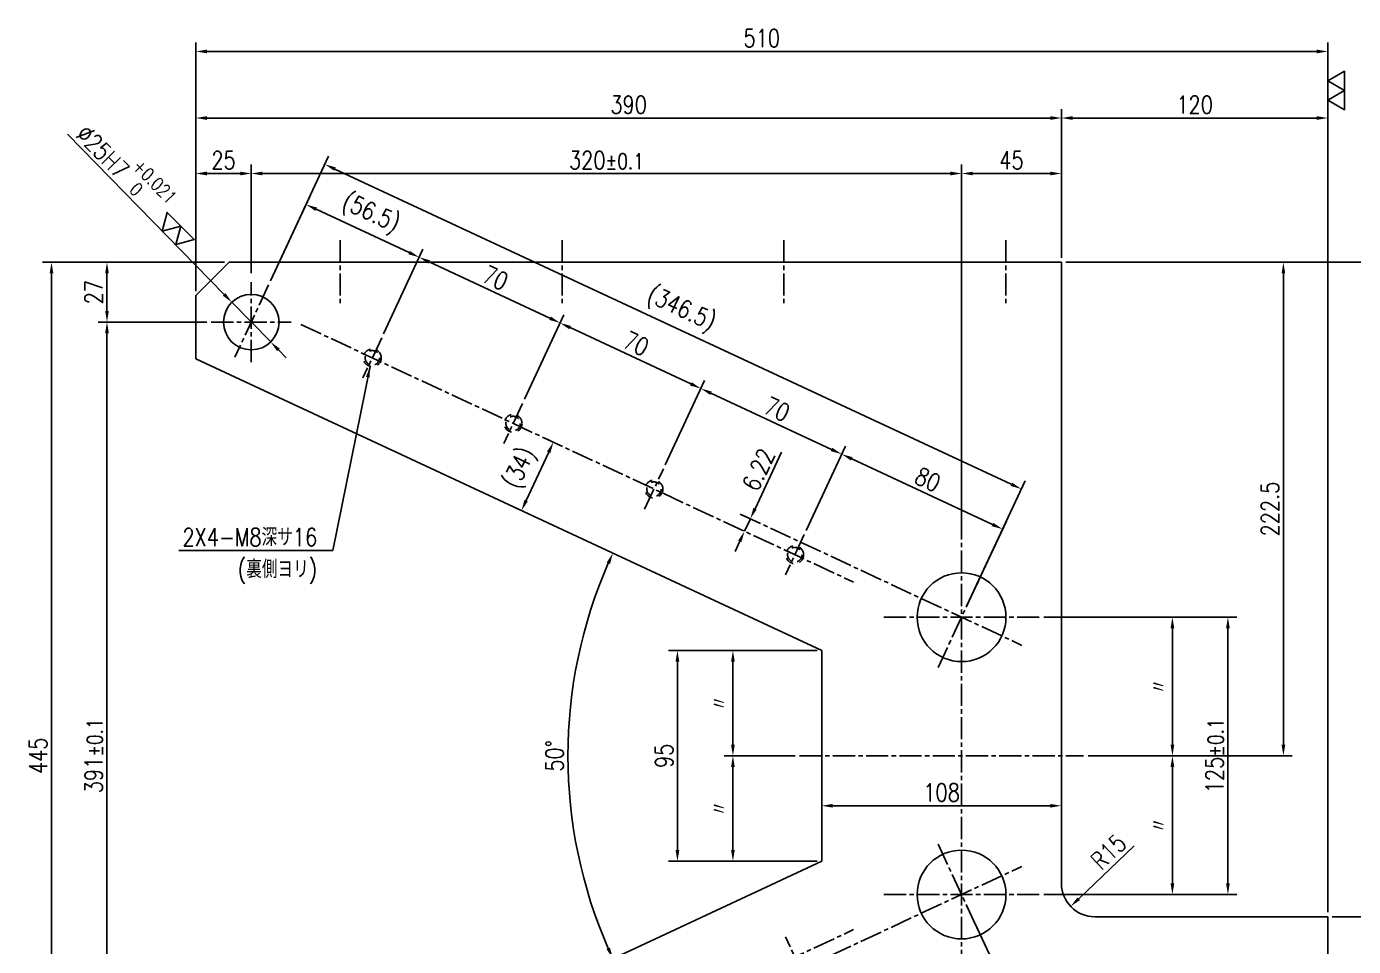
# Model space of a CAD drawing. Extents: x 0 to 1682, y 0 to 2376.
# Drawn here: x 618 to 1216, y 506 to 921 of the extents above; entities that cross this region are included whole.
import ezdxf

# ---------------------------------------------------------------- set-up
doc = ezdxf.new("R2010")
doc.units = 0
doc.header["$LTSCALE"] = 2
doc.header["$MEASUREMENT"] = 0
doc.linetypes.add('GEN7A', pattern=[7.5, 5, -0.75, 1, -0.75])
doc.linetypes.add('HIDDEN2', pattern=[3.5, 2, -1.5])
doc.layers.get('DEFPOINTS').update_dxf_attribs({"linetype": 'CONTINUOUS'})
for name, color, linetype in [('2', 5, 'CONTINUOUS'), ('5', 3, 'CONTINUOUS'), ('6', 52, 'CONTINUOUS'), ('7A', 4, 'GEN7A'), ('8', 1, 'CONTINUOUS'), ('9', 3, 'HIDDEN2')]:
    doc.layers.add(name, color=color, linetype=linetype)
doc.styles.get("Standard").update_dxf_attribs({"font": 'romans.shx', "width": 0.8, "bigfont": 'extfont.shx'})
doc.dimstyles.new('GEN-ISO', dxfattribs={"dimscale": 2, "dimtxt": 4, "dimasz": 2.5, "dimexe": 2, "dimexo": 1, "dimgap": 1, "dimtad": 1, "dimdec": 3, "dimrnd": 0.001, "dimdsep": 46, "dimtxsty": 'Standard', "dimcen": 0, "dimclrt": 52, "dimadec": 0, "dimazin": 0, "dimtp": 0.1, "dimtm": 0.1, "dimtfac": 0.6, "dimtdec": 3, "dimtmove": 0, "dimatfit": 3, "dimfxl": 1, "dimarcsym": 0})
doc.dimstyles.new('GEN-ISO$2', dxfattribs={"dimscale": 2, "dimtxt": 4, "dimasz": 2.5, "dimexe": 2, "dimexo": 1, "dimgap": 1, "dimtad": 1, "dimdec": 3, "dimrnd": 0.001, "dimdsep": 46, "dimtxsty": 'Standard', "dimcen": 0, "dimclrt": 52, "dimadec": 3, "dimazin": 0, "dimtp": 0.1, "dimtm": 0.1, "dimtfac": 0.6, "dimtdec": 3, "dimtofl": 0, "dimtmove": 0, "dimatfit": 3, "dimfxl": 1, "dimarcsym": 0})
doc.dimstyles.new('GEN-ISO$3', dxfattribs={"dimscale": 2, "dimtxt": 4, "dimasz": 2.5, "dimexe": 2, "dimexo": 1, "dimgap": 1, "dimtad": 1, "dimdec": 3, "dimrnd": 0.001, "dimdsep": 46, "dimtxsty": 'Standard', "dimcen": 0, "dimclrt": 52, "dimadec": 0, "dimazin": 0, "dimtp": 0.1, "dimtm": 0.1, "dimtfac": 0.6, "dimtdec": 3, "dimtmove": 0, "dimatfit": 0, "dimfxl": 1, "dimarcsym": 0})
doc.dimstyles.new('GEN-ISO$4', dxfattribs={"dimscale": 2, "dimtxt": 4, "dimasz": 2.5, "dimexe": 2, "dimexo": 1, "dimgap": 1, "dimtad": 1, "dimdec": 3, "dimrnd": 0.001, "dimdsep": 46, "dimtxsty": 'Standard', "dimcen": 0, "dimclrt": 52, "dimadec": 0, "dimazin": 0, "dimtp": 0.1, "dimtm": 0.1, "dimtfac": 0.6, "dimtdec": 3, "dimtmove": 0, "dimatfit": 3, "dimfxl": 1, "dimarcsym": 0})

# ---------------------------------------------------------------- blocks, each defined once
blk = doc.blocks.new('*D3')
at = {"layer": '5', "color": 0, "lineweight": -2, "transparency": 16777216}
for p, q in [((707.37, 814.57), (625.37, 814.57)), ((629.37, 809.57), (629.37, 374.57)), ((707.37, 369.57), (625.37, 369.57))]:
    blk.add_line(p, q, dxfattribs=at)
at = {"layer": '5', "color": 0, "transparency": 16777216}
for points in [[(628.54, 809.57), (630.2, 809.57), (629.37, 814.57)], [(628.54, 374.57), (630.2, 374.57), (629.37, 369.57)]]:
    blk.add_solid(points, dxfattribs=at)
at = {"layer": 'DEFPOINTS', "color": 0, "transparency": 16777216}
for p in [(709.37, 814.57), (629.37, 369.57), (709.37, 369.57)]:
    blk.add_point(p, dxfattribs=at)
at = {"layer": '5', "color": 52, "transparency": 16777216, "insert": (623.37, 592.07), "char_height": 8, "attachment_point": 5, "rotation": 90}
blk.add_mtext('445', dxfattribs=at)
blk = doc.blocks.new('*D4')
at = {"layer": '5', "color": 0, "lineweight": -2, "transparency": 16777216}
for p, q in [((1076.37, 654.57), (1163.37, 654.57)), ((1159.37, 534.57), (1159.37, 649.57)), ((1076.37, 529.57), (1163.37, 529.57))]:
    blk.add_line(p, q, dxfattribs=at)
at = {"layer": '5', "color": 0, "transparency": 16777216}
for points in [[(1158.54, 649.57), (1160.2, 649.57), (1159.37, 654.57)], [(1158.54, 534.57), (1160.2, 534.57), (1159.37, 529.57)]]:
    blk.add_solid(points, dxfattribs=at)
at = {"layer": 'DEFPOINTS', "color": 0, "transparency": 16777216}
for p in [(1074.37, 654.57), (1159.37, 654.57), (1074.37, 529.57)]:
    blk.add_point(p, dxfattribs=at)
at = {"layer": '5', "color": 52, "transparency": 16777216, "insert": (1153.37, 592.07), "char_height": 8, "attachment_point": 5, "rotation": 90}
blk.add_mtext('125\\H7%%P0.1', dxfattribs=at)
blk = doc.blocks.new('*D5')
at = {"layer": '5', "color": 0, "lineweight": -2, "transparency": 16777216}
for p, q in [((1086.37, 814.57), (1298.37, 814.57)), ((1294.37, 324.57), (1294.37, 809.57)), ((1206.37, 319.57), (1298.37, 319.57))]:
    blk.add_line(p, q, dxfattribs=at)
at = {"layer": '5', "color": 0, "transparency": 16777216}
for points in [[(1293.54, 809.57), (1295.2, 809.57), (1294.37, 814.57)], [(1293.54, 324.57), (1295.2, 324.57), (1294.37, 319.57)]]:
    blk.add_solid(points, dxfattribs=at)
at = {"layer": 'DEFPOINTS', "color": 0, "transparency": 16777216}
for p in [(1084.37, 814.57), (1294.37, 814.57), (1204.37, 319.57)]:
    blk.add_point(p, dxfattribs=at)
at = {"layer": '5', "color": 52, "transparency": 16777216, "insert": (1288.37, 567.07), "char_height": 8, "attachment_point": 5, "rotation": 90}
blk.add_mtext('495', dxfattribs=at)
blk = doc.blocks.new('*D6')
at = {"layer": '5', "color": 0, "lineweight": -2, "transparency": 16777216}
for p, q in [((699.37, 787.57), (650.37, 787.57)), ((654.37, 401.57), (654.37, 782.57)), ((699.37, 396.57), (650.37, 396.57))]:
    blk.add_line(p, q, dxfattribs=at)
at = {"layer": '5', "color": 0, "transparency": 16777216}
for points in [[(653.54, 782.57), (655.2, 782.57), (654.37, 787.57)], [(653.54, 401.57), (655.2, 401.57), (654.37, 396.57)]]:
    blk.add_solid(points, dxfattribs=at)
at = {"layer": 'DEFPOINTS', "color": 0, "transparency": 16777216}
for p in [(654.37, 787.57), (701.37, 787.57), (701.37, 396.57)]:
    blk.add_point(p, dxfattribs=at)
at = {"layer": '5', "color": 52, "transparency": 16777216, "insert": (648.37, 592.07), "char_height": 8, "attachment_point": 5, "rotation": 90}
blk.add_mtext('391\\H7%%P0.1', dxfattribs=at)
blk = doc.blocks.new('*D9')
at = {"layer": '5', "color": 0, "lineweight": -2, "transparency": 16777216}
for p, q in [((694.37, 806.57), (694.37, 913.57)), ((1199.37, 909.57), (699.37, 909.57)), ((1204.37, 521.57), (1204.37, 913.57))]:
    blk.add_line(p, q, dxfattribs=at)
at = {"layer": '5', "color": 0, "transparency": 16777216}
for points in [[(699.37, 910.4), (699.37, 908.73), (694.37, 909.57)], [(1199.37, 910.4), (1199.37, 908.73), (1204.37, 909.57)]]:
    blk.add_solid(points, dxfattribs=at)
at = {"layer": 'DEFPOINTS', "color": 0, "transparency": 16777216}
for p in [(694.37, 909.57), (694.37, 804.57), (1204.37, 519.57)]:
    blk.add_point(p, dxfattribs=at)
at = {"layer": '5', "color": 52, "transparency": 16777216, "insert": (949.37, 915.57), "char_height": 8, "attachment_point": 5}
blk.add_mtext('510', dxfattribs=at)
blk = doc.blocks.new('*D10')
at = {"layer": '5', "color": 0, "lineweight": -2, "transparency": 16777216}
for p, q in [((694.37, 801.57), (694.37, 858.57)), ((719.37, 809.57), (719.37, 858.57)), ((714.37, 854.57), (699.37, 854.57))]:
    blk.add_line(p, q, dxfattribs=at)
at = {"layer": '5', "color": 0, "transparency": 16777216}
for points in [[(699.37, 855.4), (699.37, 853.73), (694.37, 854.57)], [(714.37, 855.4), (714.37, 853.73), (719.37, 854.57)]]:
    blk.add_solid(points, dxfattribs=at)
at = {"layer": 'DEFPOINTS', "color": 0, "transparency": 16777216}
for p in [(694.37, 854.57), (719.37, 807.57), (694.37, 799.57)]:
    blk.add_point(p, dxfattribs=at)
at = {"layer": '5', "color": 52, "transparency": 16777216, "insert": (706.87, 860.57), "char_height": 8, "attachment_point": 5}
blk.add_mtext('25', dxfattribs=at)
blk = doc.blocks.new('*D11')
at = {"layer": '5', "color": 0, "lineweight": -2, "transparency": 16777216}
for p, q in [((719.37, 809.57), (719.37, 858.57)), ((1039.37, 691.57), (1039.37, 858.57)), ((724.37, 854.57), (1034.37, 854.57))]:
    blk.add_line(p, q, dxfattribs=at)
at = {"layer": '5', "color": 0, "transparency": 16777216}
for points in [[(724.37, 855.4), (724.37, 853.73), (719.37, 854.57)], [(1034.37, 855.4), (1034.37, 853.73), (1039.37, 854.57)]]:
    blk.add_solid(points, dxfattribs=at)
at = {"layer": 'DEFPOINTS', "color": 0, "transparency": 16777216}
for p in [(1039.37, 854.57), (719.37, 807.57), (1039.37, 689.57)]:
    blk.add_point(p, dxfattribs=at)
at = {"layer": '5', "color": 52, "transparency": 16777216, "insert": (879.37, 860.57), "char_height": 8, "attachment_point": 5}
blk.add_mtext('320\\H7%%P0.1', dxfattribs=at)
blk = doc.blocks.new('*D12')
at = {"layer": '5', "color": 0, "lineweight": -2, "transparency": 16777216}
for p, q in [((1041.81, 524.33), (1063.79, 477.2)), ((969.31, 490.52), (991.28, 443.39)), ((1057.57, 478.71), (994.13, 449.13))]:
    blk.add_line(p, q, dxfattribs=at)
at = {"layer": '5', "color": 0, "transparency": 16777216}
for points in [[(1057.21, 479.47), (1057.92, 477.96), (1062.1, 480.82)], [(993.77, 449.88), (994.48, 448.37), (989.59, 447.01)]]:
    blk.add_solid(points, dxfattribs=at)
at = {"layer": 'DEFPOINTS', "color": 0, "transparency": 16777216}
for p in [(1040.97, 526.14), (968.46, 492.33), (989.59, 447.01)]:
    blk.add_point(p, dxfattribs=at)
at = {"layer": '5', "color": 52, "transparency": 16777216, "insert": (1023.31, 469.36), "char_height": 8, "attachment_point": 5, "rotation": 25}
blk.add_mtext('80', dxfattribs=at)
blk = doc.blocks.new('*D22')
at = {"layer": '5', "color": 0, "lineweight": -2, "transparency": 16777216}
for p, q in [((728.02, 806.13), (754.23, 862.32)), ((1061.79, 714.48), (757.07, 856.58)), ((1041.81, 659.8), (1068.02, 716))]:
    blk.add_line(p, q, dxfattribs=at)
at = {"layer": '5', "color": 0, "transparency": 16777216}
for points in [[(757.42, 857.33), (756.72, 855.82), (752.54, 858.69)], [(1062.15, 715.24), (1061.44, 713.73), (1066.32, 712.37)]]:
    blk.add_solid(points, dxfattribs=at)
at = {"layer": 'DEFPOINTS', "color": 0, "transparency": 16777216}
for p in [(752.54, 858.69), (727.18, 804.31), (1040.97, 657.99)]:
    blk.add_point(p, dxfattribs=at)
at = {"layer": '5', "color": 52, "transparency": 16777216, "insert": (912.85, 792.87), "char_height": 8, "attachment_point": 5, "rotation": 335}
blk.add_mtext('(346.5)', dxfattribs=at)
blk = doc.blocks.new('*D17')
at = {"layer": '5', "color": 0, "lineweight": -2, "transparency": 16777216}
for p, q in [((969.31, 693.61), (987.06, 731.68)), ((1053.34, 696.36), (989.9, 725.94)), ((1041.81, 659.8), (1059.56, 697.87))]:
    blk.add_line(p, q, dxfattribs=at)
at = {"layer": '5', "color": 0, "transparency": 16777216}
for points in [[(990.25, 726.7), (989.55, 725.19), (985.37, 728.05)], [(1053.69, 697.11), (1052.99, 695.6), (1057.87, 694.24)]]:
    blk.add_solid(points, dxfattribs=at)
at = {"layer": 'DEFPOINTS', "color": 0, "transparency": 16777216}
for p in [(985.37, 728.05), (968.46, 691.8), (1040.97, 657.99)]:
    blk.add_point(p, dxfattribs=at)
at = {"layer": '5', "color": 52, "transparency": 16777216, "insert": (1024.16, 716.59), "char_height": 8, "attachment_point": 5, "rotation": 335}
blk.add_mtext('80', dxfattribs=at)
blk = doc.blocks.new('*D18')
at = {"layer": '5', "color": 0, "lineweight": -2, "transparency": 16777216}
for p, q in [((905.87, 723.2), (923.62, 761.26)), ((980.84, 730.17), (926.46, 755.52)), ((969.31, 693.61), (987.06, 731.68))]:
    blk.add_line(p, q, dxfattribs=at)
at = {"layer": '5', "color": 0, "transparency": 16777216}
for points in [[(926.81, 756.28), (926.11, 754.77), (921.93, 757.64)], [(981.19, 730.92), (980.48, 729.41), (985.37, 728.05)]]:
    blk.add_solid(points, dxfattribs=at)
at = {"layer": 'DEFPOINTS', "color": 0, "transparency": 16777216}
for p in [(921.93, 757.64), (905.02, 721.39), (968.46, 691.8)]:
    blk.add_point(p, dxfattribs=at)
at = {"layer": '5', "color": 52, "transparency": 16777216, "insert": (956.18, 748.28), "char_height": 8, "attachment_point": 5, "rotation": 335}
blk.add_mtext('70', dxfattribs=at)
blk = doc.blocks.new('*D20')
at = {"layer": '5', "color": 0, "lineweight": -2, "transparency": 16777216}
for p, q in [((778.98, 782.36), (796.73, 820.43)), ((853.95, 789.33), (799.57, 814.69)), ((842.43, 752.78), (860.18, 790.85))]:
    blk.add_line(p, q, dxfattribs=at)
at = {"layer": '5', "color": 0, "transparency": 16777216}
for points in [[(799.93, 815.45), (799.22, 813.94), (795.04, 816.8)], [(854.31, 790.09), (853.6, 788.58), (858.48, 787.22)]]:
    blk.add_solid(points, dxfattribs=at)
at = {"layer": 'DEFPOINTS', "color": 0, "transparency": 16777216}
for p in [(795.04, 816.8), (778.14, 780.55), (841.58, 750.97)]:
    blk.add_point(p, dxfattribs=at)
at = {"layer": '5', "color": 52, "transparency": 16777216, "insert": (829.3, 807.45), "char_height": 8, "attachment_point": 5, "rotation": 335}
blk.add_mtext('70', dxfattribs=at)
blk = doc.blocks.new('*D19')
at = {"layer": '5', "color": 0, "lineweight": -2, "transparency": 16777216}
for p, q in [((842.43, 752.78), (860.18, 790.85)), ((917.39, 759.75), (863.02, 785.11)), ((905.87, 723.2), (923.62, 761.26))]:
    blk.add_line(p, q, dxfattribs=at)
at = {"layer": '5', "color": 0, "transparency": 16777216}
for points in [[(863.37, 785.86), (862.66, 784.35), (858.48, 787.22)], [(917.75, 760.51), (917.04, 759), (921.93, 757.64)]]:
    blk.add_solid(points, dxfattribs=at)
at = {"layer": 'DEFPOINTS', "color": 0, "transparency": 16777216}
for p in [(858.48, 787.22), (841.58, 750.97), (905.02, 721.39)]:
    blk.add_point(p, dxfattribs=at)
at = {"layer": '5', "color": 52, "transparency": 16777216, "insert": (892.74, 777.87), "char_height": 8, "attachment_point": 5, "rotation": 335}
blk.add_mtext('70', dxfattribs=at)
blk = doc.blocks.new('*D21')
at = {"layer": '5', "color": 0, "lineweight": -2, "transparency": 16777216}
for p, q in [((728.02, 806.13), (745.77, 844.19)), ((790.51, 818.92), (748.62, 838.45)), ((778.98, 782.36), (796.73, 820.43))]:
    blk.add_line(p, q, dxfattribs=at)
at = {"layer": '5', "color": 0, "transparency": 16777216}
for points in [[(748.97, 839.21), (748.26, 837.7), (744.08, 840.57)], [(790.86, 819.67), (790.16, 818.16), (795.04, 816.8)]]:
    blk.add_solid(points, dxfattribs=at)
at = {"layer": 'DEFPOINTS', "color": 0, "transparency": 16777216}
for p in [(744.08, 840.57), (727.18, 804.31), (778.14, 780.55)]:
    blk.add_point(p, dxfattribs=at)
at = {"layer": '5', "color": 52, "transparency": 16777216, "insert": (772.98, 836.02), "char_height": 8, "attachment_point": 5, "rotation": 335}
blk.add_mtext('(56.5)', dxfattribs=at)
blk = doc.blocks.new('*D23')
at = {"layer": '5', "color": 0, "lineweight": -2, "transparency": 16777216}
for p, q in [((853.67, 734.3), (851.85, 735.14)), ((853.37, 728.92), (843.22, 707.17)), ((839.3, 703.48), (837.49, 704.33))]:
    blk.add_line(p, q, dxfattribs=at)
at = {"layer": '5', "color": 0, "transparency": 16777216}
for points in [[(852.61, 729.27), (854.12, 728.57), (855.48, 733.45)], [(842.47, 707.52), (843.98, 706.82), (841.11, 702.64)]]:
    blk.add_solid(points, dxfattribs=at)
at = {"layer": 'DEFPOINTS', "color": 0, "transparency": 16777216}
for p in [(855.48, 733.45), (841.11, 702.64), (841.11, 702.64)]:
    blk.add_point(p, dxfattribs=at)
at = {"layer": '5', "color": 52, "transparency": 16777216, "insert": (840.96, 721.47), "char_height": 8, "attachment_point": 5, "rotation": 65}
blk.add_mtext('(34)', dxfattribs=at)
blk = doc.blocks.new('*D24')
at = {"layer": '5', "color": 0, "lineweight": -2, "transparency": 16777216}
for p, q in [((1086.37, 814.57), (1273.37, 814.57)), ((1269.37, 524.57), (1269.37, 809.57)), ((1206.37, 519.57), (1273.37, 519.57))]:
    blk.add_line(p, q, dxfattribs=at)
at = {"layer": '5', "color": 0, "transparency": 16777216}
for points in [[(1268.54, 809.57), (1270.2, 809.57), (1269.37, 814.57)], [(1268.54, 524.57), (1270.2, 524.57), (1269.37, 519.57)]]:
    blk.add_solid(points, dxfattribs=at)
at = {"layer": 'DEFPOINTS', "color": 0, "transparency": 16777216}
for p in [(1084.37, 814.57), (1269.37, 814.57), (1204.37, 519.57)]:
    blk.add_point(p, dxfattribs=at)
at = {"layer": '5', "color": 52, "transparency": 16777216, "insert": (1263.37, 667.07), "char_height": 8, "attachment_point": 5, "rotation": 90}
blk.add_mtext('295', dxfattribs=at)
blk = doc.blocks.new('*D25')
at = {"layer": '5', "color": 0, "lineweight": -2, "transparency": 16777216}
for p, q in [((1206.37, 519.57), (1273.37, 519.57)), ((1269.37, 324.57), (1269.37, 514.57)), ((1206.37, 319.57), (1273.37, 319.57))]:
    blk.add_line(p, q, dxfattribs=at)
at = {"layer": '5', "color": 0, "transparency": 16777216}
for points in [[(1268.54, 514.57), (1270.2, 514.57), (1269.37, 519.57)], [(1268.54, 324.57), (1270.2, 324.57), (1269.37, 319.57)]]:
    blk.add_solid(points, dxfattribs=at)
at = {"layer": 'DEFPOINTS', "color": 0, "transparency": 16777216}
for p in [(1204.37, 519.57), (1269.37, 519.57), (1204.37, 319.57)]:
    blk.add_point(p, dxfattribs=at)
at = {"layer": '5', "color": 52, "transparency": 16777216, "insert": (1263.37, 419.57), "char_height": 8, "attachment_point": 5, "rotation": 90}
blk.add_mtext('200', dxfattribs=at)
blk = doc.blocks.new('*D30')
at = {"layer": '5', "color": 0, "lineweight": -2, "transparency": 16777216}
for p, q in [((694.37, 801.57), (694.37, 883.57)), ((699.37, 879.57), (1079.37, 879.57)), ((1084.37, 816.57), (1084.37, 883.57))]:
    blk.add_line(p, q, dxfattribs=at)
at = {"layer": '5', "color": 0, "transparency": 16777216}
for points in [[(699.37, 880.4), (699.37, 878.73), (694.37, 879.57)], [(1079.37, 880.4), (1079.37, 878.73), (1084.37, 879.57)]]:
    blk.add_solid(points, dxfattribs=at)
at = {"layer": 'DEFPOINTS', "color": 0, "transparency": 16777216}
for p in [(1084.37, 879.57), (1084.37, 814.57), (694.37, 799.57)]:
    blk.add_point(p, dxfattribs=at)
at = {"layer": '5', "color": 52, "transparency": 16777216, "insert": (889.37, 885.57), "char_height": 8, "attachment_point": 5}
blk.add_mtext('390', dxfattribs=at)
blk = doc.blocks.new('*D31')
at = {"layer": '5', "color": 0, "lineweight": -2, "transparency": 16777216}
for p, q in [((1039.37, 691.57), (1039.37, 858.57)), ((1084.37, 816.57), (1084.37, 858.57)), ((1044.37, 854.57), (1079.37, 854.57))]:
    blk.add_line(p, q, dxfattribs=at)
at = {"layer": '5', "color": 0, "transparency": 16777216}
for points in [[(1044.37, 855.4), (1044.37, 853.73), (1039.37, 854.57)], [(1079.37, 855.4), (1079.37, 853.73), (1084.37, 854.57)]]:
    blk.add_solid(points, dxfattribs=at)
at = {"layer": 'DEFPOINTS', "color": 0, "transparency": 16777216}
for p in [(1084.37, 854.57), (1084.37, 814.57), (1039.37, 689.57)]:
    blk.add_point(p, dxfattribs=at)
at = {"layer": '5', "color": 52, "transparency": 16777216, "insert": (1061.87, 860.57), "char_height": 8, "attachment_point": 5}
blk.add_mtext('45', dxfattribs=at)
blk = doc.blocks.new('*D32')
at = {"layer": '5', "color": 0, "lineweight": -2, "transparency": 16777216}
for p, q in [((1084.37, 816.57), (1084.37, 883.57)), ((1089.37, 879.57), (1199.37, 879.57)), ((1204.37, 521.57), (1204.37, 883.57))]:
    blk.add_line(p, q, dxfattribs=at)
at = {"layer": '5', "color": 0, "transparency": 16777216}
for points in [[(1089.37, 880.4), (1089.37, 878.73), (1084.37, 879.57)], [(1199.37, 880.4), (1199.37, 878.73), (1204.37, 879.57)]]:
    blk.add_solid(points, dxfattribs=at)
at = {"layer": 'DEFPOINTS', "color": 0, "transparency": 16777216}
for p in [(1204.37, 879.57), (1084.37, 814.57), (1204.37, 519.57)]:
    blk.add_point(p, dxfattribs=at)
at = {"layer": '5', "color": 52, "transparency": 16777216, "insert": (1144.37, 885.57), "char_height": 8, "attachment_point": 5}
blk.add_mtext('120', dxfattribs=at)
blk = doc.blocks.new('*D33')
at = {"layer": '5', "color": 0, "lineweight": -2, "transparency": 16777216}
for p, q in [((707.37, 814.57), (650.37, 814.57)), ((654.37, 792.57), (654.37, 809.57)), ((699.37, 787.57), (650.37, 787.57))]:
    blk.add_line(p, q, dxfattribs=at)
at = {"layer": '5', "color": 0, "transparency": 16777216}
for points in [[(653.54, 809.57), (655.2, 809.57), (654.37, 814.57)], [(653.54, 792.57), (655.2, 792.57), (654.37, 787.57)]]:
    blk.add_solid(points, dxfattribs=at)
at = {"layer": 'DEFPOINTS', "color": 0, "transparency": 16777216}
for p in [(654.37, 814.57), (709.37, 814.57), (701.37, 787.57)]:
    blk.add_point(p, dxfattribs=at)
at = {"layer": '5', "color": 52, "transparency": 16777216, "insert": (648.37, 801.07), "char_height": 8, "attachment_point": 5, "rotation": 90}
blk.add_mtext('27', dxfattribs=at)
blk = doc.blocks.new('*D35')
at = {"layer": '5', "color": 0, "lineweight": -2, "transparency": 16777216}
blk.add_line((1117.13, 551.54), (1092.14, 527.66), dxfattribs=at)
at = {"layer": '5', "color": 0, "transparency": 16777216}
blk.add_solid([(1091.56, 528.26), (1092.72, 527.06), (1088.52, 524.2)], dxfattribs=at)
at = {"layer": 'DEFPOINTS', "color": 0, "transparency": 16777216}
for p in [(1099.37, 534.57), (1088.52, 524.2)]:
    blk.add_point(p, dxfattribs=at)
at = {"layer": '5', "color": 52, "transparency": 16777216, "insert": (1105.59, 548.81), "char_height": 8, "attachment_point": 5, "rotation": 43.69473}
blk.add_mtext('R15', dxfattribs=at)
blk = doc.blocks.new('*D36')
at = {"layer": '5', "color": 0, "lineweight": -2, "transparency": 16777216}
for p, q in [((707.14, 800.08), (636.57, 872.26)), ((728.11, 778.63), (710.63, 796.5)), ((731.6, 775.05), (735.1, 771.48))]:
    blk.add_line(p, q, dxfattribs=at)
at = {"layer": '5', "color": 0, "transparency": 16777216}
for points in [[(707.73, 800.66), (706.54, 799.5), (710.63, 796.5)], [(732.2, 775.63), (731.01, 774.47), (728.11, 778.63)]]:
    blk.add_solid(points, dxfattribs=at)
at = {"layer": 'DEFPOINTS', "color": 0, "transparency": 16777216}
for p in [(710.63, 796.5), (728.11, 778.63)]:
    blk.add_point(p, dxfattribs=at)
at = {"layer": '5', "color": 52, "transparency": 16777216, "insert": (663.07, 858.03), "char_height": 8, "attachment_point": 5, "rotation": 314.35089}
blk.add_mtext('∅25H7\\H6;\\S+0.021^   0;', dxfattribs=at)
blk = doc.blocks.new('*D38')
at = {"layer": '5', "color": 0, "lineweight": -2, "transparency": 16777216}
for p, q in [((1041.81, 524.33), (1074.35, 454.54)), ((1068.13, 456.05), (763.41, 313.96)), ((728.02, 378.01), (760.57, 308.22))]:
    blk.add_line(p, q, dxfattribs=at)
at = {"layer": '5', "color": 0, "transparency": 16777216}
for points in [[(1067.78, 456.81), (1068.48, 455.3), (1072.66, 458.17)], [(763.06, 314.71), (763.76, 313.2), (758.88, 311.85)]]:
    blk.add_solid(points, dxfattribs=at)
at = {"layer": 'DEFPOINTS', "color": 0, "transparency": 16777216}
for p in [(1040.97, 526.14), (727.18, 379.82), (758.88, 311.85)]:
    blk.add_point(p, dxfattribs=at)
at = {"layer": '5', "color": 52, "transparency": 16777216, "insert": (912.35, 392.34), "char_height": 8, "attachment_point": 5, "rotation": 25}
blk.add_mtext('(346.5)', dxfattribs=at)
blk = doc.blocks.new('*D39')
at = {"layer": '5', "color": 0, "lineweight": -2, "transparency": 16777216}
for p, q in [((974.37, 639.57), (907.37, 639.57)), ((911.37, 549.57), (911.37, 634.57)), ((974.37, 544.57), (907.37, 544.57))]:
    blk.add_line(p, q, dxfattribs=at)
at = {"layer": '5', "color": 0, "transparency": 16777216}
for points in [[(910.54, 634.57), (912.2, 634.57), (911.37, 639.57)], [(910.54, 549.57), (912.2, 549.57), (911.37, 544.57)]]:
    blk.add_solid(points, dxfattribs=at)
at = {"layer": 'DEFPOINTS', "color": 0, "transparency": 16777216}
for p in [(911.37, 639.57), (976.37, 639.57), (976.37, 544.57)]:
    blk.add_point(p, dxfattribs=at)
at = {"layer": '5', "color": 52, "transparency": 16777216, "insert": (905.37, 592.07), "char_height": 8, "attachment_point": 5, "rotation": 90}
blk.add_mtext('95', dxfattribs=at)
blk = doc.blocks.new('*D49')
at = {"layer": '5', "color": 0, "lineweight": -2, "transparency": 16777216}
for p, q in [((1076.37, 654.57), (1138.37, 654.57)), ((1134.37, 597.07), (1134.37, 649.57)), ((1096.37, 592.07), (1138.37, 592.07))]:
    blk.add_line(p, q, dxfattribs=at)
at = {"layer": '5', "color": 0, "transparency": 16777216}
for points in [[(1133.54, 649.57), (1135.2, 649.57), (1134.37, 654.57)], [(1133.54, 597.07), (1135.2, 597.07), (1134.37, 592.07)]]:
    blk.add_solid(points, dxfattribs=at)
at = {"layer": 'DEFPOINTS', "color": 0, "transparency": 16777216}
for p in [(1074.37, 654.57), (1134.37, 654.57), (1094.37, 592.07)]:
    blk.add_point(p, dxfattribs=at)
at = {"layer": '5', "color": 52, "transparency": 16777216, "insert": (1128.37, 623.32), "char_height": 8, "attachment_point": 5, "rotation": 90}
blk.add_mtext('〃', dxfattribs=at)
blk = doc.blocks.new('*D50')
at = {"layer": '5', "color": 0, "lineweight": -2, "transparency": 16777216}
for p, q in [((1096.37, 592.07), (1138.37, 592.07)), ((1134.37, 587.07), (1134.37, 534.57)), ((1076.37, 529.57), (1138.37, 529.57))]:
    blk.add_line(p, q, dxfattribs=at)
at = {"layer": '5', "color": 0, "transparency": 16777216}
for points in [[(1133.54, 587.07), (1135.2, 587.07), (1134.37, 592.07)], [(1133.54, 534.57), (1135.2, 534.57), (1134.37, 529.57)]]:
    blk.add_solid(points, dxfattribs=at)
at = {"layer": 'DEFPOINTS', "color": 0, "transparency": 16777216}
for p in [(1094.37, 592.07), (1074.37, 529.57), (1134.37, 529.57)]:
    blk.add_point(p, dxfattribs=at)
at = {"layer": '5', "color": 52, "transparency": 16777216, "insert": (1128.37, 560.82), "char_height": 8, "attachment_point": 5, "rotation": 90}
blk.add_mtext('〃', dxfattribs=at)
blk = doc.blocks.new('*D55')
at = {"layer": '5', "color": 0, "lineweight": -2, "transparency": 16777216}
for p, q in [((946.32, 703.47), (958.24, 729.03)), ((942.4, 699.79), (940.58, 700.63)), ((939.77, 694.15), (937.95, 694.99)), ((941.58, 693.3), (944.21, 698.94)), ((939.47, 688.77), (937.35, 684.24))]:
    blk.add_line(p, q, dxfattribs=at)
at = {"layer": '5', "color": 0, "transparency": 16777216}
for points in [[(945.57, 703.82), (947.08, 703.12), (944.21, 698.94)], [(938.71, 689.12), (940.22, 688.42), (941.58, 693.3)]]:
    blk.add_solid(points, dxfattribs=at)
at = {"layer": 'DEFPOINTS', "color": 0, "transparency": 16777216}
for p in [(944.21, 698.94), (944.21, 698.94), (941.58, 693.3)]:
    blk.add_point(p, dxfattribs=at)
at = {"layer": '5', "color": 52, "transparency": 16777216, "insert": (947.9, 721.05), "char_height": 8, "attachment_point": 5, "rotation": 65}
blk.add_mtext('6.22', dxfattribs=at)
blk = doc.blocks.new('*D56')
at = {"layer": '5', "color": 0, "lineweight": -2, "transparency": 16777216}
for p, q in [((974.37, 639.57), (932.37, 639.57)), ((936.37, 597.07), (936.37, 634.57)), ((964.37, 592.07), (932.37, 592.07))]:
    blk.add_line(p, q, dxfattribs=at)
at = {"layer": '5', "color": 0, "transparency": 16777216}
for points in [[(935.54, 634.57), (937.2, 634.57), (936.37, 639.57)], [(935.54, 597.07), (937.2, 597.07), (936.37, 592.07)]]:
    blk.add_solid(points, dxfattribs=at)
at = {"layer": 'DEFPOINTS', "color": 0, "transparency": 16777216}
for p in [(936.37, 639.57), (976.37, 639.57), (966.37, 592.07)]:
    blk.add_point(p, dxfattribs=at)
at = {"layer": '5', "color": 52, "transparency": 16777216, "insert": (930.37, 615.82), "char_height": 8, "attachment_point": 5, "rotation": 90}
blk.add_mtext('〃', dxfattribs=at)
blk = doc.blocks.new('*D57')
at = {"layer": '5', "color": 0, "lineweight": -2, "transparency": 16777216}
for p, q in [((964.37, 592.07), (932.37, 592.07)), ((936.37, 587.07), (936.37, 549.57)), ((974.37, 544.57), (932.37, 544.57))]:
    blk.add_line(p, q, dxfattribs=at)
at = {"layer": '5', "color": 0, "transparency": 16777216}
for points in [[(935.54, 587.07), (937.2, 587.07), (936.37, 592.07)], [(935.54, 549.57), (937.2, 549.57), (936.37, 544.57)]]:
    blk.add_solid(points, dxfattribs=at)
at = {"layer": 'DEFPOINTS', "color": 0, "transparency": 16777216}
for p in [(966.37, 592.07), (936.37, 544.57), (976.37, 544.57)]:
    blk.add_point(p, dxfattribs=at)
at = {"layer": '5', "color": 52, "transparency": 16777216, "insert": (930.37, 568.32), "char_height": 8, "attachment_point": 5, "rotation": 90}
blk.add_mtext('〃', dxfattribs=at)
blk = doc.blocks.new('*D58')
at = {"layer": '5', "color": 0, "lineweight": -2, "transparency": 16777216}
for p, q in [((981.37, 569.57), (1079.37, 569.57)), ((1084.37, 571.57), (1084.37, 573.57)), ((976.37, 567.57), (976.37, 565.57))]:
    blk.add_line(p, q, dxfattribs=at)
at = {"layer": '5', "color": 0, "transparency": 16777216}
for points in [[(981.37, 570.4), (981.37, 568.73), (976.37, 569.57)], [(1079.37, 570.4), (1079.37, 568.73), (1084.37, 569.57)]]:
    blk.add_solid(points, dxfattribs=at)
at = {"layer": 'DEFPOINTS', "color": 0, "transparency": 16777216}
for p in [(976.37, 569.57), (1084.37, 569.57), (1084.37, 569.57)]:
    blk.add_point(p, dxfattribs=at)
at = {"layer": '5', "color": 52, "transparency": 16777216, "insert": (1030.37, 575.57), "char_height": 8, "attachment_point": 5}
blk.add_mtext('108', dxfattribs=at)
blk = doc.blocks.new('*D60')
at = {"layer": '5', "color": 0, "lineweight": -2, "transparency": 16777216}
for p, q in [((1206.37, 519.57), (1248.37, 519.57)), ((1244.37, 494.57), (1244.37, 514.57)), ((1188.37, 489.57), (1248.37, 489.57))]:
    blk.add_line(p, q, dxfattribs=at)
at = {"layer": '5', "color": 0, "transparency": 16777216}
for points in [[(1243.54, 514.57), (1245.2, 514.57), (1244.37, 519.57)], [(1243.54, 494.57), (1245.2, 494.57), (1244.37, 489.57)]]:
    blk.add_solid(points, dxfattribs=at)
at = {"layer": 'DEFPOINTS', "color": 0, "transparency": 16777216}
for p in [(1204.37, 519.57), (1244.37, 519.57), (1186.37, 489.57)]:
    blk.add_point(p, dxfattribs=at)
at = {"layer": '5', "color": 52, "transparency": 16777216, "insert": (1238.37, 504.57), "char_height": 8, "attachment_point": 5, "rotation": 90}
blk.add_mtext('30', dxfattribs=at)
blk = doc.blocks.new('*D64')
at = {"layer": '5', "color": 0, "lineweight": -2, "transparency": 16777216}
for p, q in [((1086.37, 814.57), (1188.37, 814.57)), ((1184.37, 597.07), (1184.37, 809.57)), ((1096.37, 592.07), (1188.37, 592.07))]:
    blk.add_line(p, q, dxfattribs=at)
at = {"layer": '5', "color": 0, "transparency": 16777216}
for points in [[(1183.54, 809.57), (1185.2, 809.57), (1184.37, 814.57)], [(1183.54, 597.07), (1185.2, 597.07), (1184.37, 592.07)]]:
    blk.add_solid(points, dxfattribs=at)
at = {"layer": 'DEFPOINTS', "color": 0, "transparency": 16777216}
for p in [(1084.37, 814.57), (1184.37, 814.57), (1094.37, 592.07)]:
    blk.add_point(p, dxfattribs=at)
at = {"layer": '5', "color": 52, "transparency": 16777216, "insert": (1178.37, 703.32), "char_height": 8, "attachment_point": 5, "rotation": 90}
blk.add_mtext('222.5', dxfattribs=at)
blk = doc.blocks.new('*D67')
at = {"layer": '5', "color": 0, "lineweight": -2, "transparency": 16777216}
blk.add_arc((1078.23, 592.07), 216.2, 156.32512, 203.67488, dxfattribs=at)
at = {"layer": '5', "color": 0, "transparency": 16777216}
for points in [[(879.47, 679.22), (880.99, 678.54), (882.29, 683.43)], [(880.99, 505.6), (879.47, 504.91), (882.29, 500.7)]]:
    blk.add_solid(points, dxfattribs=at)
at = {"layer": 'DEFPOINTS', "color": 0, "transparency": 16777216}
for p in [(694.37, 771.06), (976.37, 639.57), (864.32, 623.4), (976.37, 544.57), (694.37, 413.07)]:
    blk.add_point(p, dxfattribs=at)
at = {"layer": '5', "color": 52, "transparency": 16777216, "insert": (856.04, 592.07), "char_height": 8, "attachment_point": 5, "rotation": 90}
blk.add_mtext('50°', dxfattribs=at)

msp = doc.modelspace()

# ---------------------------------------------------------------- linework, layer by layer
at = {"layer": '2'}
for p, q in [((709.37, 814.5661), (694.37, 799.5661)), ((709.37, 814.5661), (1084.37, 814.5661)), ((1084.37, 814.5661), (1084.37, 534.5661)), ((694.37, 799.5661), (694.37, 771.0648)), ((694.37, 771.0648), (976.37, 639.5661)), ((976.37, 639.5661), (976.37, 544.5661)), ((694.37, 413.0673), (976.37, 544.5661)), ((1204.37, 519.5661), (1099.37, 519.5661)), ((1204.37, 319.5661), (1204.37, 519.5661))]:
    msp.add_line(p, q, dxfattribs=at)
for centre, radius in [((719.37, 787.5661), 12.5), ((1039.37, 654.5661), 20), ((1039.37, 529.5661), 20)]:
    msp.add_circle(centre, radius, dxfattribs=at)
msp.add_arc((1099.37, 534.5661), 15, 180, 270, dxfattribs=at)
at = {"layer": '5'}
msp.add_line((1138.37, 592.0661), (1159.37, 592.0661), dxfattribs=at)
at = {"layer": '7A'}
for p, q in [((759.37, 824.5661), (759.37, 794.5661)), ((859.37, 824.5661), (859.37, 794.5661)), ((959.37, 824.5661), (959.37, 794.5661)), ((1059.37, 824.5661), (1059.37, 794.5661)), ((727.1797, 804.314), (711.9741, 771.7057)), ((719.37, 769.5661), (719.37, 805.5661)), ((701.37, 787.5661), (737.37, 787.5661)), ((741.7603, 786.4812), (990.739, 670.3805)), ((778.1384, 780.5516), (769.686, 762.4255)), ((841.5799, 750.9683), (833.1276, 732.8422)), ((896.5691, 703.2589), (905.0215, 721.3851)), ((939.6761, 701.0541), (1066.5592, 641.8875)), ((1039.37, 494.5661), (1039.37, 694.5661)), ((968.463, 691.8018), (960.0106, 673.6756)), ((1028.8045, 631.9084), (1049.9354, 677.2238)), ((1004.37, 654.5661), (1074.37, 654.5661)), ((966.37, 592.0661), (1094.37, 592.0661)), ((1028.8045, 552.2238), (1049.9354, 506.9084)), ((939.6761, 483.0781), (1066.5592, 542.2446)), ((1004.37, 529.5661), (1074.37, 529.5661)), ((741.7603, 397.651), (990.739, 513.7516)), ((968.463, 492.3304), (960.0106, 510.4565))]:
    msp.add_line(p, q, dxfattribs=at)
at = {"layer": '8'}
for points in [[(1204.37, 896.3296), (1211.87, 891.9996), (1211.87, 900.6596), (1204.37, 896.3296)], [(1204.37, 887.6696), (1211.87, 891.9996), (1211.87, 883.3396), (1204.37, 887.6696)], [(679.2136, 828.6427), (687.5787, 830.8843), (681.4552, 837.0078), (679.2136, 828.6427)], [(685.3372, 822.5192), (693.7022, 824.7607), (687.5787, 830.8843), (685.3372, 822.5192)]]:
    msp.add_lwpolyline(points, close=True, dxfattribs=at)
at = {"layer": '9'}
for centre, radius in [((773.9122, 771.4885), 4), ((773.9122, 771.4885), 3.25), ((837.3537, 741.9053), 4), ((837.3537, 741.9053), 3.25), ((900.7953, 712.322), 4), ((900.7953, 712.322), 3.25), ((964.2368, 682.7387), 4), ((964.2368, 682.7387), 3.25)]:
    msp.add_circle(centre, radius, dxfattribs=at)

# ---------------------------------------------------------------- texts
at = {"layer": '5', "color": 52, "insert": (749.0791, 690.6404), "char_height": 8, "attachment_point": 6}
msp.add_mtext('2X4-M8深サ16', dxfattribs=at)
at = {"layer": '6', "width": 0.8}
msp.add_text('(裏側ヨリ)', height=8, rotation=360, dxfattribs=at).set_placement((713.258, 672.2192))

# ---------------------------------------------------------------- dimensions: what is measured, and where the dimension line sits
at = {"layer": '5'}
for base, p1, p2, angle, picture, middle in [((694.37, 909.5661), (1204.37, 519.5661), (694.37, 804.5661), 180, '*D9', (949.37, 915.5661)), ((1084.37, 879.5661), (694.37, 799.5661), (1084.37, 814.5661), 180, '*D30', (889.37, 885.5661)), ((1204.37, 879.5661), (1084.37, 814.5661), (1204.37, 519.5661), 180, '*D32', (1144.37, 885.5661)), ((694.37, 854.5661), (719.37, 807.5661), (694.37, 799.5661), 180, '*D10', (706.87, 860.5661)), ((1084.37, 854.5661), (1039.37, 689.5661), (1084.37, 814.5661), 180, '*D31', (1061.87, 860.5661)), ((629.37, 369.5661), (709.37, 814.5661), (709.37, 369.5661), 270, '*D3', (623.37, 592.0661)), ((654.37, 814.5661), (701.37, 787.5661), (709.37, 814.5661), 270, '*D33', (648.37, 801.0661)), ((1294.37, 814.5661), (1204.37, 319.5661), (1084.37, 814.5661), 270, '*D5', (1288.37, 567.0661)), ((1269.37, 814.5661), (1204.37, 519.5661), (1084.37, 814.5661), 270, '*D24', (1263.37, 667.0661)), ((1184.37, 814.5661), (1094.37, 592.0661), (1084.37, 814.5661), 90, '*D64', (1178.37, 703.3161)), ((911.37, 639.5661), (976.37, 544.5661), (976.37, 639.5661), 270, '*D39', (905.37, 592.0661)), ((1244.37, 519.5661), (1186.37, 489.5661), (1204.37, 519.5661), 270, '*D60', (1238.37, 504.5661)), ((1269.37, 519.5661), (1204.37, 319.5661), (1204.37, 519.5661), 270, '*D25', (1263.37, 419.5661))]:
    dim = msp.add_linear_dim(base=base, p1=p1, p2=p2, angle=angle, dimstyle='GEN-ISO', dxfattribs=at)
    dim.commit()
    dim.dimension.update_dxf_attribs({"geometry": picture, "text_midpoint": middle})
dim = msp.add_diameter_dim_2p(p1=(728.1081, 778.6277), p2=(710.6318, 796.5045), text='<>H7\\H6;\\S+0.021^   0;', dimstyle='GEN-ISO$3', dxfattribs=at)
dim.commit()
dim.dimension.update_dxf_attribs({"geometry": '*D36', "text_midpoint": (656.6353, 851.7386), "dimtype": 163})
for base, p1, p2, angle, text, picture, middle in [((1039.37, 854.5661), (719.37, 807.5661), (1039.37, 689.5661), 180, '<>\\H7%%P0.1', '*D11', (879.37, 860.5661)), ((654.37, 787.5661), (701.37, 396.5661), (701.37, 787.5661), 270, '<>\\H7%%P0.1', '*D6', (648.37, 592.0661)), ((1159.37, 654.5661), (1074.37, 529.5661), (1074.37, 654.5661), 270, '<>\\H7%%P0.1', '*D4', (1153.37, 592.0661)), ((1134.37, 654.5661), (1094.37, 592.0661), (1074.37, 654.5661), 270, '〃', '*D49', (1128.37, 623.3161)), ((1134.37, 529.5661), (1094.37, 592.0661), (1074.37, 529.5661), 270, '〃', '*D50', (1128.37, 560.8161))]:
    dim = msp.add_linear_dim(base=base, p1=p1, p2=p2, angle=angle, text=text, dimstyle='GEN-ISO', dxfattribs=at)
    dim.commit()
    dim.dimension.update_dxf_attribs({"geometry": picture, "text_midpoint": middle})
for p1, p2, distance, text, picture, middle in [((1040.9676, 657.9923), (727.1797, 804.314), -60, '(346.5)', '*D22', (912.8519, 792.8684)), ((778.1384, 780.5516), (727.1797, 804.314), -40, '(56.5)', '*D21', (772.9849, 836.0219)), ((855.4799, 733.4529), (841.1109, 702.6384), 0, '(<>)', '*D23', (840.9586, 721.4669)), ((1040.9676, 526.1398), (727.1797, 379.8181), 75, '(346.5)', '*D38', (912.3488, 392.3427))]:
    dim = msp.add_aligned_dim(p1=p1, p2=p2, distance=distance, text=text, dimstyle='GEN-ISO', dxfattribs=at)
    dim.commit()
    dim.dimension.update_dxf_attribs({"geometry": picture, "text_midpoint": middle})
for p1, p2, distance, picture, middle in [((841.5799, 750.9683), (778.1384, 780.5516), -40, '*D20', (829.2996, 807.4501)), ((905.0215, 721.3851), (841.5799, 750.9683), -40, '*D19', (892.7411, 777.8669)), ((968.463, 691.8018), (905.0215, 721.3851), -40, '*D18', (956.1827, 748.2836)), ((1040.9676, 657.9923), (968.463, 691.8018), -40, '*D17', (1024.1558, 716.5872)), ((1040.9676, 526.1398), (968.463, 492.3304), 50, '*D12', (1023.3105, 469.3576))]:
    dim = msp.add_aligned_dim(p1=p1, p2=p2, distance=distance, dimstyle='GEN-ISO', dxfattribs=at)
    dim.commit()
    dim.dimension.update_dxf_attribs({"geometry": picture, "text_midpoint": middle})
dim = msp.add_angular_dim_2l(base=(864.3212, 623.3997), line1=((694.37, 771.0648), (976.37, 639.5661)), line2=((694.37, 413.0673), (976.37, 544.5661)), dimstyle='GEN-ISO$2', override={"dimazin": 2, "dimtmove": 2}, dxfattribs=at)
dim.commit()
dim.dimension.update_dxf_attribs({"geometry": '*D67', "text_midpoint": (856.0385, 592.0661)})
dim = msp.add_aligned_dim(p1=(941.5791, 693.3042), p2=(944.2076, 698.941), distance=0, dimstyle='GEN-ISO', override={"dimtofl": 1}, dxfattribs=at)
dim.commit()
dim.dimension.update_dxf_attribs({"geometry": '*D55', "text_midpoint": (947.8983, 721.053)})
for base, p2, picture, middle in [((936.37, 639.5661), (976.37, 639.5661), '*D56', (930.37, 615.8161)), ((936.37, 544.5661), (976.37, 544.5661), '*D57', (930.37, 568.3161))]:
    dim = msp.add_linear_dim(base=base, p1=(966.37, 592.0661), p2=p2, angle=270, text='〃', dimstyle='GEN-ISO', override={"dimtofl": 1}, dxfattribs=at)
    dim.commit()
    dim.dimension.update_dxf_attribs({"geometry": picture, "text_midpoint": middle})
dim = msp.add_linear_dim(base=(1084.37, 569.5661), p1=(976.37, 569.5661), p2=(1084.37, 569.5661), angle=180, dimstyle='GEN-ISO', override={"dimtofl": 1}, dxfattribs=at)
dim.commit()
dim.dimension.update_dxf_attribs({"geometry": '*D58', "text_midpoint": (1030.37, 575.5661)})
dim = msp.add_radius_dim(center=(1099.37, 534.5661), mpoint=(1088.5245, 524.2038), dimstyle='GEN-ISO$4', dxfattribs=at)
dim.commit()
dim.dimension.update_dxf_attribs({"geometry": '*D35', "text_midpoint": (1109.7383, 544.4725), "dimtype": 164})

# ---------------------------------------------------------------- leaders
at = {"layer": '5', "annotation_type": 0, "has_hookline": 1, "hookline_direction": 1, "text_width": 62.2933}
msp.add_leader([(772.8769, 767.6248), (756.0791, 684.6404), (751.0791, 684.6404)], dimstyle='GEN-ISO', override={"dimtad": 1}, dxfattribs=at)

doc.saveas('drawing.dxf')
